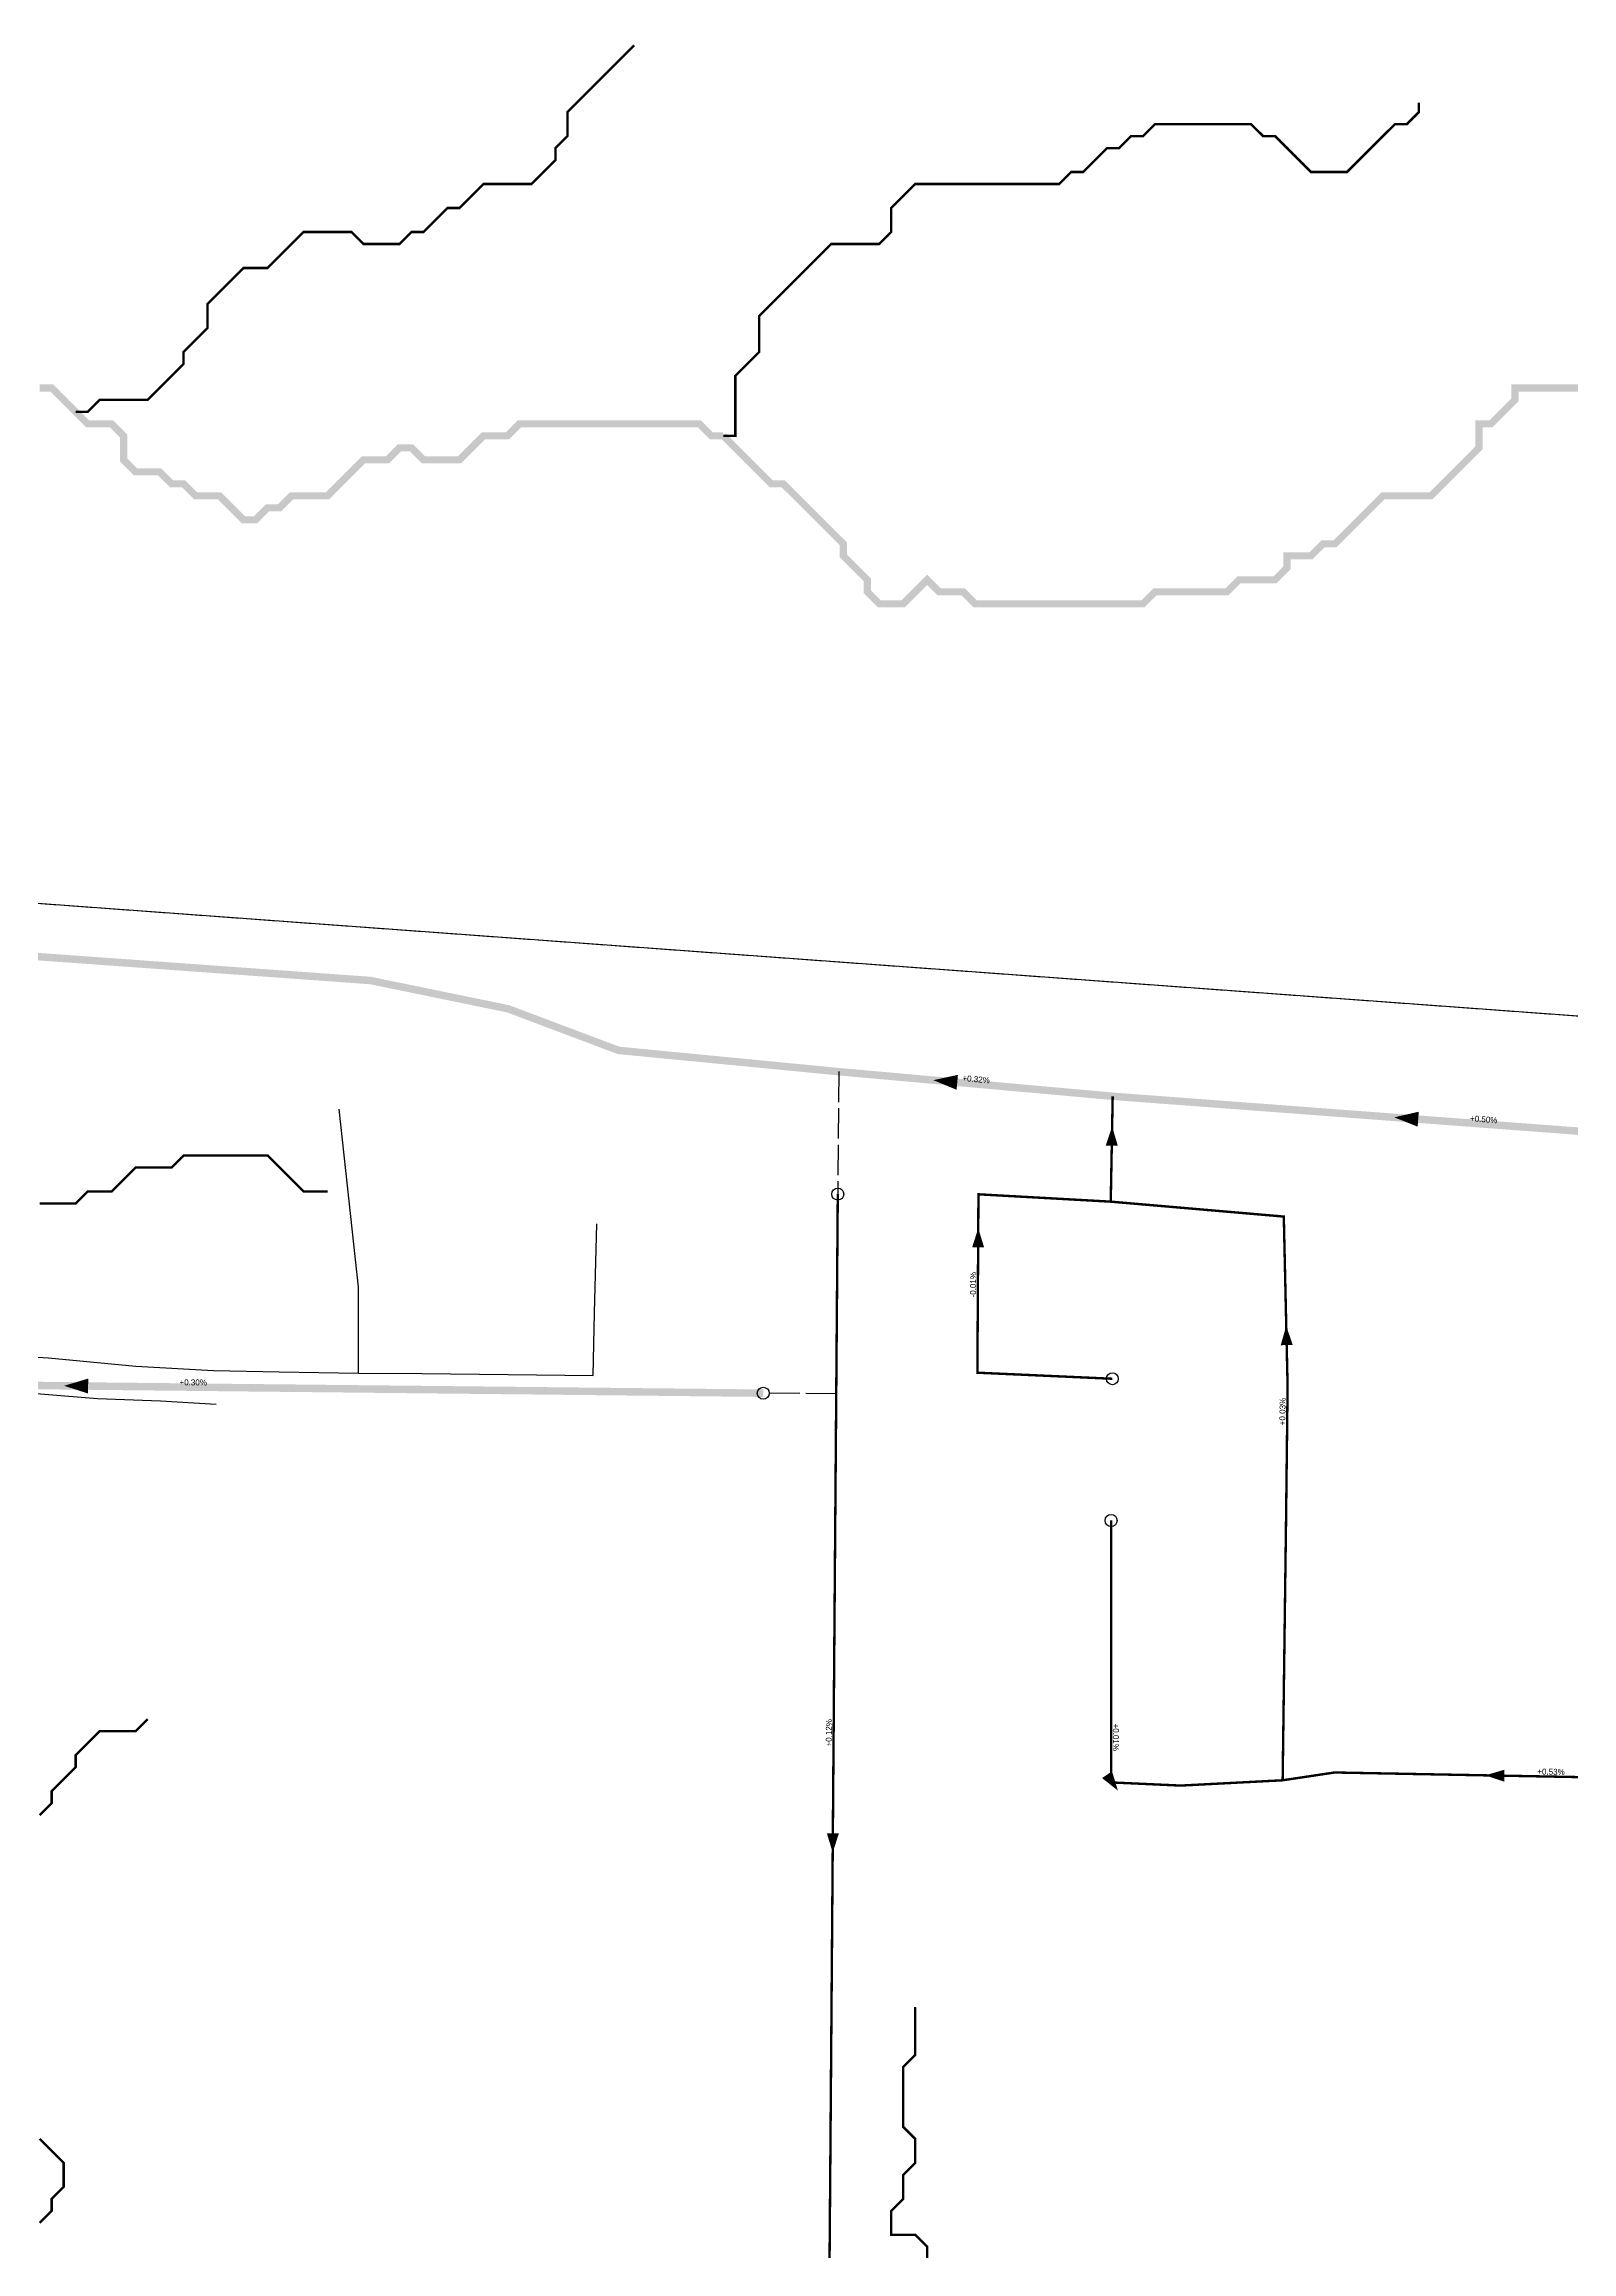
# Model space of a CAD drawing. Header units: metres. Extents: x 442821 to 452274, y 2561971 to 2571293.
# Drawn here: x 446665 to 447174, y 2567151 to 2567887 of the extents above; entities that cross this region are included whole.
import ezdxf
from ezdxf.enums import TextEntityAlignment as Align

# ---------------------------------------------------------------- set-up
doc = ezdxf.new("R2010")
doc.units = ezdxf.units.M
doc.header["$LTSCALE"] = 8
doc.linetypes.add('DASHED', pattern=[1.524, 1.27, -0.254])
for name, color, linetype in [('A_ARROWS', 7, 'Continuous'), ('A_BRANCH', 7, 'Continuous'), ('A_BUILT_2006', 252, 'Continuous'), ('A_CATCHMENTS', 7, 'Continuous'), ('A_ENVELOPE', 3, 'Continuous'), ('A_GRADIENT', 8, 'Continuous'), ('A_HEAD_GAP', 8, 'Continuous'), ('A_HEADS', 8, 'Continuous'), ('A_LATERAL', 7, 'Continuous'), ('A_STREAMS', 5, 'Continuous'), ('A_SUBMAIN', 7, 'Continuous')]:
    doc.layers.add(name, color=color, linetype=linetype)

msp = doc.modelspace()

# ---------------------------------------------------------------- linework, layer by layer
at = {"layer": 'A_ARROWS', "color": 2}
for points in [[(446961.52, 2567541.62), (446969.72, 2567543.4), (446969.27, 2567538.42)], [(447021.15, 2567526.18), (447023.04, 2567519.75), (447019.04, 2567519.82)], [(447115.27, 2567529.21), (447123.43, 2567531.1), (447123.06, 2567526.12)], [(446976.49, 2567492.23), (446978.46, 2567485.82), (446974.46, 2567485.85)], [(447079.23, 2567459.64), (447081.38, 2567453.28), (447077.38, 2567453.19)], [(446671.6, 2567439.65), (446679.62, 2567442.06), (446679.57, 2567437.07)], [(447023.07, 2567304.6), (447017.81, 2567308.76), (447021.11, 2567311.02)], [(447145.59, 2567309.68), (447152.02, 2567311.56), (447151.95, 2567307.56)], [(446927.95, 2567283.9), (446926, 2567290.32), (446930, 2567290.29)]]:
    msp.add_solid(points, dxfattribs=at)
at = {"layer": 'A_BRANCH', "color": 2, "linetype": 'DASHED', "const_width": 0.8}
msp.add_lwpolyline([(446929.64, 2567503.6), (446926.87, 2567144.1)], dxfattribs=at)
at = {"layer": 'A_BRANCH', "color": 2, "const_width": 0.8}
msp.add_lwpolyline([(447257.21, 2567307.57), (447095.36, 2567310.63), (447078.03, 2567308.03)], dxfattribs=at)
at = {"layer": 'A_BUILT_2006', "color": 252}
for points in [[(446766.63, 2567501.26), (446763.31, 2567531.95)], [(446769.74, 2567472.59), (446766.63, 2567501.26)], [(446848.54, 2567463.99), (446849.31, 2567493.67)], [(446769.82, 2567443.84), (446769.74, 2567472.59)], [(446848, 2567443.13), (446848.54, 2567463.99)], [(446646.36, 2567450.17), (446666.37, 2567448.94)], [(446666.37, 2567448.94), (446695.53, 2567446.23)], [(446695.53, 2567446.23), (446721.36, 2567444.72)], [(446721.36, 2567444.72), (446743.27, 2567444.29)], [(446743.27, 2567444.29), (446769.82, 2567443.84)], [(446769.82, 2567443.84), (446790.95, 2567443.76)], [(446790.95, 2567443.76), (446819.67, 2567443.44)], [(446819.67, 2567443.44), (446848, 2567443.13)], [(446658.23, 2567437.36), (446682.7, 2567435.41)], [(446682.7, 2567435.41), (446703.72, 2567434.65)], [(446703.72, 2567434.65), (446722.25, 2567433.57)]]:
    msp.add_lwpolyline(points, dxfattribs=at)
at = {"layer": 'A_CATCHMENTS', "color": 2, "linetype": 'DASHED'}
msp.add_lwpolyline([(445577.23, 2567680.07), (447425.06, 2567544.86)], dxfattribs=at)
at = {"layer": 'A_ENVELOPE', "color": 3}
msp.add_lwpolyline([(444250.94, 2566757.85), (445002.03, 2567304.52), (445444.13, 2567418.61), (445577.23, 2567680.07), (447477.54, 2567541.02)], dxfattribs=at)
at = {"layer": 'A_HEAD_GAP', "color": 8, "linetype": 'DASHED'}
for points in [[(446929.95, 2567544.46), (446929.64, 2567503.6)], [(446929.12, 2567436.92), (446904.8, 2567437.18)]]:
    msp.add_lwpolyline(points, dxfattribs=at)
at = {"layer": 'A_HEADS', "color": 2}
for centre in [(446929.64, 2567503.6), (446904.8, 2567437.18), (447021.22, 2567442), (447020.81, 2567394.71)]:
    msp.add_circle(centre, 2, dxfattribs=at)
at = {"layer": 'A_LATERAL', "color": 2, "linetype": 'DASHED', "const_width": 0.8}
for points in [[(447020.69, 2567501.09), (447021.34, 2567536.25)], [(447021.22, 2567442), (446976.21, 2567444.02), (446976.56, 2567503.54), (447020.69, 2567501.09)], [(447078.03, 2567308.03), (447079.15, 2567393.7), (447079.68, 2567439.54), (447078.41, 2567496.11), (447020.69, 2567501.09)], [(447020.81, 2567394.71), (447020.81, 2567307.32), (447044, 2567306.26), (447078.03, 2567308.03)]]:
    msp.add_lwpolyline(points, dxfattribs=at)
at = {"layer": 'A_STREAMS', "color": 5}
for points, const_width in [([(446861.71, 2567886.89), (446859.46, 2567884.63), (446855.46, 2567880.63), (446851.46, 2567876.63), (446847.45, 2567872.63), (446843.45, 2567868.63), (446839.45, 2567864.62), (446839.45, 2567860.62), (446839.45, 2567856.62), (446835.45, 2567852.62), (446835.45, 2567848.62), (446831.45, 2567844.62), (446827.45, 2567840.62), (446823.45, 2567840.62), (446819.45, 2567840.62), (446815.45, 2567840.62), (446811.45, 2567840.62), (446807.45, 2567836.62), (446803.45, 2567832.61), (446799.45, 2567832.61), (446795.45, 2567828.61), (446791.45, 2567824.61), (446787.45, 2567824.61), (446783.45, 2567820.61), (446779.45, 2567820.61), (446775.44, 2567820.61), (446771.44, 2567820.61), (446767.44, 2567824.61), (446763.44, 2567824.61), (446759.44, 2567824.61), (446755.44, 2567824.61), (446751.44, 2567824.61), (446747.44, 2567820.61), (446743.44, 2567816.61), (446739.44, 2567812.61), (446735.44, 2567812.61), (446731.44, 2567812.61), (446727.44, 2567808.61), (446723.44, 2567804.6), (446719.44, 2567800.6), (446719.44, 2567796.6), (446719.44, 2567792.6), (446715.44, 2567788.6), (446711.44, 2567784.6), (446711.44, 2567780.6), (446707.44, 2567776.59), (446703.43, 2567772.59), (446699.43, 2567768.59), (446695.43, 2567768.59), (446691.43, 2567768.59), (446687.43, 2567768.59), (446683.43, 2567768.59), (446679.43, 2567764.59), (446675.43, 2567764.59)], 0.8), ([(447123.49, 2567867.73), (447123.49, 2567864.62), (447119.49, 2567860.62), (447115.49, 2567860.62), (447111.49, 2567856.62), (447107.49, 2567852.62), (447103.49, 2567848.62), (447099.49, 2567844.62), (447095.49, 2567844.62), (447091.49, 2567844.62), (447087.49, 2567844.62), (447083.49, 2567848.62), (447079.49, 2567852.62), (447075.49, 2567856.62), (447071.49, 2567856.62), (447067.48, 2567860.62), (447063.48, 2567860.62), (447059.48, 2567860.62), (447055.48, 2567860.62), (447051.48, 2567860.62), (447047.48, 2567860.62), (447043.48, 2567860.62), (447039.48, 2567860.62), (447035.48, 2567860.62), (447031.48, 2567856.62), (447027.48, 2567856.62), (447023.48, 2567852.62), (447019.48, 2567852.62), (447015.48, 2567848.62), (447011.48, 2567844.62), (447007.48, 2567844.62), (447003.48, 2567840.62), (446999.48, 2567840.62), (446995.48, 2567840.62), (446991.47, 2567840.62), (446987.47, 2567840.62), (446983.47, 2567840.62), (446979.47, 2567840.62), (446975.47, 2567840.62), (446971.47, 2567840.62), (446967.47, 2567840.62), (446963.47, 2567840.62), (446959.47, 2567840.62), (446955.47, 2567840.62), (446951.47, 2567836.62), (446947.47, 2567832.61), (446947.47, 2567828.61), (446947.47, 2567824.61), (446943.47, 2567820.61), (446939.47, 2567820.61), (446935.47, 2567820.61), (446931.47, 2567820.61), (446927.47, 2567820.61), (446923.47, 2567816.61), (446919.46, 2567812.61), (446915.46, 2567808.61), (446911.46, 2567804.6), (446907.46, 2567800.6), (446903.46, 2567796.6), (446903.46, 2567792.6), (446903.46, 2567788.6), (446903.46, 2567784.6), (446899.46, 2567780.6), (446895.46, 2567776.59), (446895.46, 2567772.59), (446895.46, 2567768.59), (446895.46, 2567764.59), (446895.46, 2567760.59), (446895.46, 2567756.59), (446891.46, 2567756.59)], 0.8), ([(446675.43, 2567764.59), (446671.43, 2567768.59), (446667.43, 2567772.59), (446663.43, 2567772.59)], 2.4), ([(447179.5, 2567772.59), (447175.5, 2567772.59), (447171.5, 2567772.59), (447167.5, 2567772.59), (447163.5, 2567772.59), (447159.5, 2567772.59), (447155.5, 2567772.59), (447155.5, 2567768.59), (447151.5, 2567764.59), (447147.5, 2567760.59), (447143.5, 2567760.59), (447143.5, 2567756.59), (447143.5, 2567752.59), (447139.49, 2567748.58), (447135.49, 2567744.58), (447131.49, 2567740.58), (447127.49, 2567736.58), (447123.49, 2567736.58), (447119.49, 2567736.58), (447115.49, 2567736.58), (447111.49, 2567736.58), (447107.49, 2567732.58), (447103.49, 2567728.58), (447099.49, 2567724.58), (447095.49, 2567720.57), (447091.49, 2567720.57), (447087.49, 2567716.57), (447083.49, 2567716.57), (447079.49, 2567716.57), (447079.49, 2567712.57), (447075.49, 2567708.57), (447071.49, 2567708.57), (447067.48, 2567708.57), (447063.48, 2567708.57), (447059.48, 2567704.57), (447055.48, 2567704.57), (447051.48, 2567704.57), (447047.48, 2567704.57), (447043.48, 2567704.57), (447039.48, 2567704.57), (447035.48, 2567704.57), (447031.48, 2567700.57), (447027.48, 2567700.57), (447023.48, 2567700.57), (447019.48, 2567700.57), (447015.48, 2567700.57), (447011.48, 2567700.57), (447007.48, 2567700.57), (447003.48, 2567700.57), (446999.48, 2567700.57), (446995.48, 2567700.57), (446991.47, 2567700.57), (446987.47, 2567700.57), (446983.47, 2567700.57), (446979.47, 2567700.57), (446975.47, 2567700.57), (446971.47, 2567704.57), (446967.47, 2567704.57), (446963.47, 2567704.57), (446959.47, 2567708.57), (446955.47, 2567704.57), (446951.47, 2567700.57), (446947.47, 2567700.57), (446943.47, 2567700.57), (446939.47, 2567704.57), (446939.47, 2567708.57), (446935.47, 2567712.57), (446931.47, 2567716.57), (446931.47, 2567720.57), (446927.47, 2567724.58), (446923.47, 2567728.58), (446919.46, 2567732.58), (446915.46, 2567736.58), (446911.46, 2567740.58), (446907.46, 2567740.58), (446903.46, 2567744.58), (446899.46, 2567748.58), (446895.46, 2567752.59), (446891.46, 2567756.59)], 2.4), ([(446891.46, 2567756.59), (446887.46, 2567756.59), (446883.46, 2567760.59), (446879.46, 2567760.59), (446875.46, 2567760.59), (446871.46, 2567760.59), (446867.46, 2567760.59), (446863.46, 2567760.59), (446859.46, 2567760.59), (446855.46, 2567760.59), (446851.46, 2567760.59), (446847.45, 2567760.59), (446843.45, 2567760.59), (446839.45, 2567760.59), (446835.45, 2567760.59), (446831.45, 2567760.59), (446827.45, 2567760.59), (446823.45, 2567760.59), (446819.45, 2567756.59), (446815.45, 2567756.59), (446811.45, 2567756.59), (446807.45, 2567752.59), (446803.45, 2567748.58), (446799.45, 2567748.58), (446795.45, 2567748.58), (446791.45, 2567748.58), (446787.45, 2567752.59), (446783.45, 2567752.59), (446779.45, 2567748.58), (446775.44, 2567748.58), (446771.44, 2567748.58), (446767.44, 2567744.58), (446763.44, 2567740.58), (446759.44, 2567736.58), (446755.44, 2567736.58), (446751.44, 2567736.58), (446747.44, 2567736.58), (446743.44, 2567732.58), (446739.44, 2567732.58), (446735.44, 2567728.58), (446731.44, 2567728.58), (446727.44, 2567732.58), (446723.44, 2567736.58), (446719.44, 2567736.58), (446715.44, 2567736.58), (446711.44, 2567740.58), (446707.44, 2567740.58), (446703.43, 2567744.58), (446699.43, 2567744.58), (446695.43, 2567744.58), (446691.43, 2567748.58), (446691.43, 2567752.59), (446691.43, 2567756.59), (446687.43, 2567760.59), (446683.43, 2567760.59), (446679.43, 2567760.59), (446675.43, 2567764.59)], 2.4), ([(446759.44, 2567504.5), (446755.44, 2567504.5), (446751.44, 2567504.5), (446747.44, 2567508.5), (446743.44, 2567512.5), (446739.44, 2567516.5), (446735.44, 2567516.5), (446731.44, 2567516.5), (446727.44, 2567516.5), (446723.44, 2567516.5), (446719.44, 2567516.5), (446715.44, 2567516.5), (446711.44, 2567516.5), (446707.44, 2567512.5), (446703.43, 2567512.5), (446699.43, 2567512.5), (446695.43, 2567512.5), (446691.43, 2567508.5), (446687.43, 2567504.5), (446683.43, 2567504.5), (446679.43, 2567504.5), (446675.43, 2567500.5), (446671.43, 2567500.5), (446667.43, 2567500.5), (446663.43, 2567500.5)], 0.8), ([(446699.43, 2567328.44), (446695.43, 2567324.44), (446691.43, 2567324.44), (446687.43, 2567324.44), (446683.43, 2567324.44), (446679.43, 2567320.44), (446675.43, 2567316.43), (446675.43, 2567312.43), (446671.43, 2567308.43), (446667.43, 2567304.43), (446667.43, 2567300.43), (446663.43, 2567296.43)], 0.8), ([(446955.47, 2567232.4), (446955.47, 2567228.4), (446955.47, 2567224.4), (446955.47, 2567220.4), (446955.47, 2567216.4), (446951.47, 2567212.4), (446951.47, 2567208.4), (446951.47, 2567204.39), (446951.47, 2567200.39), (446951.47, 2567196.39), (446951.47, 2567192.39), (446955.47, 2567188.39), (446955.47, 2567184.39), (446955.47, 2567180.39), (446951.47, 2567176.38), (446951.47, 2567172.38), (446951.47, 2567168.38), (446947.47, 2567164.38), (446947.47, 2567160.38), (446947.47, 2567156.38), (446951.47, 2567156.38), (446955.47, 2567156.38), (446959.47, 2567152.38), (446959.47, 2567148.38)], 0.8), ([(446663.43, 2567188.39), (446667.43, 2567184.39), (446671.43, 2567180.39), (446671.43, 2567176.38), (446671.43, 2567172.38), (446667.43, 2567168.38), (446667.43, 2567164.38), (446663.43, 2567160.38)], 0.8)]:
    msp.add_lwpolyline(points, dxfattribs=dict(at, const_width=const_width))
at = {"layer": 'A_SUBMAIN', "color": 2, "linetype": 'DASHED', "const_width": 2.5}
for points in [[(446929.95, 2567544.46), (446856.51, 2567551.56), (446819.69, 2567565.43), (446773.77, 2567574.87), (446581.02, 2567588.72), (446382.98, 2567602.97)], [(447021.34, 2567536.25), (446929.95, 2567544.46)], [(446904.8, 2567437.18), (446650.52, 2567439.87), (446636.24, 2567314.62)]]:
    msp.add_lwpolyline(points, dxfattribs=at)
at = {"layer": 'A_SUBMAIN', "color": 2, "const_width": 2.5}
msp.add_lwpolyline([(447268.63, 2567517.72), (447021.34, 2567536.25)], dxfattribs=at)

# ---------------------------------------------------------------- texts
at = {"layer": 'A_GRADIENT', "color": 2}
for s, rotation, p in [('+0.32%', 354.86105, (446975.64, 2567540.36)), ('+0.50%', 355.71559, (447144.99, 2567526.98)), ('-0.01%', 89.66977, (446976.38, 2567473.36)), ('+0.30%', 359.39226, (446714.63, 2567439.19)), ('+0.03%', 89.32968, (447079.58, 2567431.04)), ('+0.12%', 89.55963, (446928.26, 2567323.85)), ('+0.01%', -89.99951, (447020.81, 2567322.37)), ('+0.53%', 358.9147, (447167.52, 2567309.27))]:
    msp.add_text(s, height=2, rotation=rotation, dxfattribs=at).set_placement(p, align=Align.BOTTOM_CENTER)

doc.saveas('drawing.dxf')
